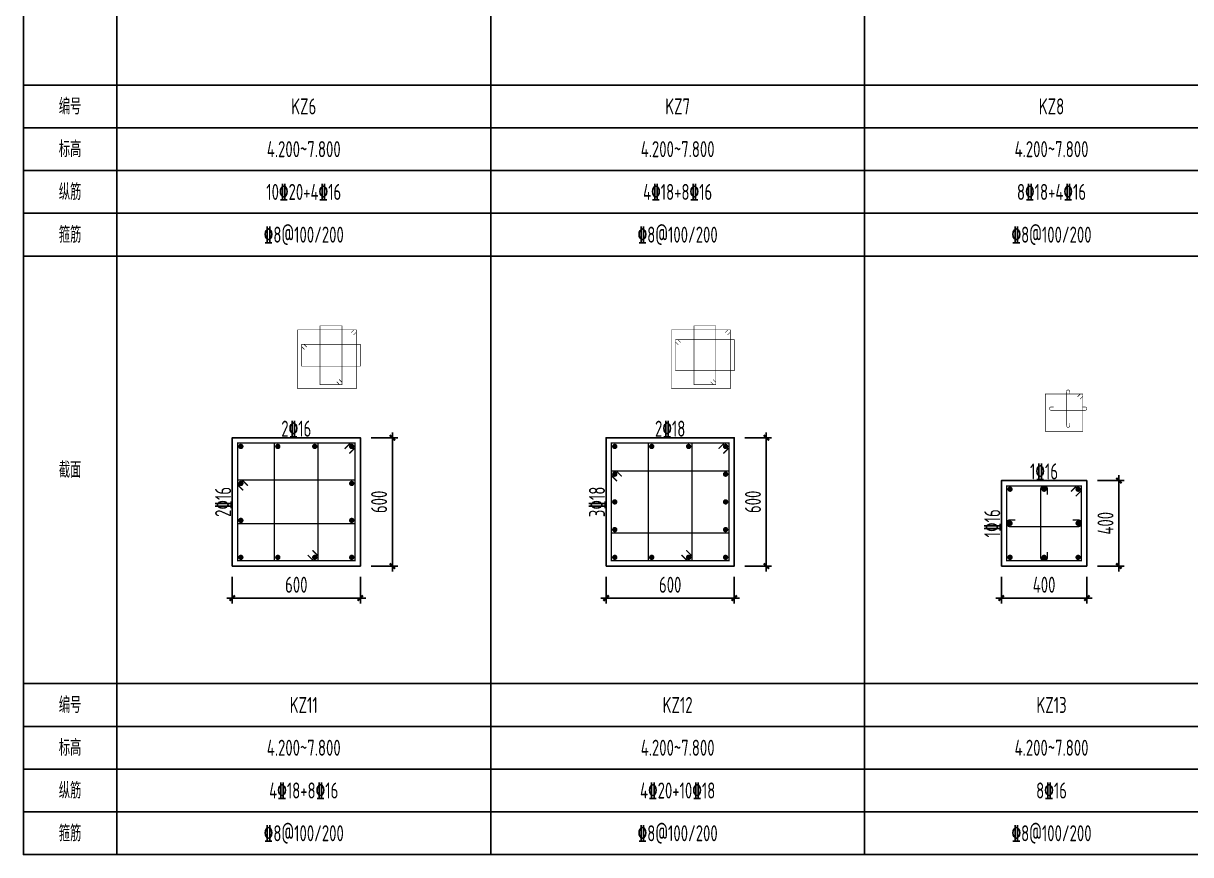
# Model space of a CAD drawing. Extents: x 3968514 to 5230306, y -516551 to -228246.
# Drawn here: x 4707471 to 4729325, y -334753 to -319199 of the extents above; entities that cross this region are included whole.
import ezdxf
from ezdxf.enums import TextEntityAlignment as Align

# ---------------------------------------------------------------- set-up
doc = ezdxf.new("R2010")
doc.units = 0
doc.header["$LTSCALE"] = 1000
doc.header["$MEASUREMENT"] = 0
for name, color, linetype, lineweight in [('COLU-DE', 7, 'Continuous', 25), ('COLU-DE-DIM', 3, 'Continuous', 25), ('COLU-YW', 7, 'Continuous', 25), ('REIN-D', 6, 'Continuous', 50), ('REIN-L', 1, 'Continuous', 50), ('TAB', 144, 'Continuous', 25), ('TAB-TEXT', 7, 'Continuous', 25)]:
    doc.layers.add(name, color=color, linetype=linetype, lineweight=lineweight)
doc.styles.add('FromPkpm', font='Tssdeng.shx', dxfattribs={"width": 0.7, "bigfont": 'hztxt.shx'})
doc.dimstyles.new('Pkpm_1', dxfattribs={"dimtxt": 250, "dimasz": 100, "dimexe": 100, "dimexo": 0.0625, "dimgap": 100, "dimtad": 1, "dimdec": 0, "dimrnd": 1, "dimzin": 0, "dimdsep": 46, "dimtxsty": 'FromPkpm', "dimblk1": 'ARCHTICK', "dimblk2": 'ARCHTICK', "dimsah": 1, "dimcen": 0.09, "dimdle": 100, "dimadec": 0, "dimazin": 0, "dimtfac": 1, "dimtdec": 0, "dimtix": 1, "dimtmove": 2, "dimatfit": 1, "dimfxl": 1, "dimtolj": 1, "dimtzin": 0, "dimarcsym": 0})

# ---------------------------------------------------------------- blocks, each defined once
blk = doc.blocks.new('_ArchTick')
at = {"color": 0, "linetype": 'ByBlock', "const_width": 0.4}
blk.add_lwpolyline([(-0.5, -0.5), (0.5, 0.5)], dxfattribs=at)
blk = doc.blocks.new('*D438')
at = {"layer": 'COLU-DE-DIM', "color": 0, "lineweight": -2, "transparency": 16777216}
for p, q in [((4718381, -329553), (4718381, -330053)), ((4720781, -329553), (4720781, -330053)), ((4718281, -329953), (4720881, -329953))]:
    blk.add_line(p, q, dxfattribs=at)
at = {"layer": 'Defpoints', "color": 0, "transparency": 16777216}
for p in [(4718381, -329353), (4720781, -329353), (4720781, -329953)]:
    blk.add_point(p, dxfattribs=at)
at = {"layer": 'COLU-DE-DIM', "color": 0, "lineweight": -2, "transparency": 16777216, "xscale": 100, "yscale": 100, "zscale": 100, "rotation": 180}
blk.add_blockref('_ArchTick', (4718381, -329953), dxfattribs=at)
at = {"layer": 'COLU-DE-DIM', "color": 0, "lineweight": -2, "transparency": 16777216, "xscale": 100, "yscale": 100, "zscale": 100}
blk.add_blockref('_ArchTick', (4720781, -329953), dxfattribs=at)
at = {"layer": 'COLU-DE-DIM', "color": 7, "transparency": 16777216, "insert": (4719581, -329703), "char_height": 300, "attachment_point": 5, "style": 'FromPkpm'}
blk.add_mtext('\\A1;600', dxfattribs=at)
blk = doc.blocks.new('*D437')
at = {"layer": 'COLU-DE-DIM', "color": 0, "lineweight": -2, "transparency": 16777216}
for p, q in [((4721381, -329453), (4721381, -326853)), ((4720981, -326953), (4721481, -326953)), ((4720981, -329353), (4721481, -329353))]:
    blk.add_line(p, q, dxfattribs=at)
at = {"layer": 'Defpoints', "color": 0, "transparency": 16777216}
for p in [(4720781, -326953), (4721381, -326953), (4720781, -329353)]:
    blk.add_point(p, dxfattribs=at)
at = {"layer": 'COLU-DE-DIM', "color": 0, "lineweight": -2, "transparency": 16777216, "xscale": 100, "yscale": 100, "zscale": 100}
for p, rotation in [((4721381, -326953), 90), ((4721381, -329353), 270)]:
    blk.add_blockref('_ArchTick', p, dxfattribs=dict(at, rotation=rotation))
at = {"layer": 'COLU-DE-DIM', "color": 7, "transparency": 16777216, "insert": (4721131, -328153), "char_height": 300, "attachment_point": 5, "rotation": 90, "style": 'FromPkpm'}
blk.add_mtext('\\A1;600', dxfattribs=at)
blk = doc.blocks.new('*D432')
at = {"layer": 'COLU-DE-DIM', "color": 0, "lineweight": -2, "transparency": 16777216}
for p, q in [((4711381, -329553), (4711381, -330053)), ((4713781, -329553), (4713781, -330053)), ((4711281, -329953), (4713881, -329953))]:
    blk.add_line(p, q, dxfattribs=at)
at = {"layer": 'Defpoints', "color": 0, "transparency": 16777216}
for p in [(4711381, -329353), (4713781, -329353), (4713781, -329953)]:
    blk.add_point(p, dxfattribs=at)
at = {"layer": 'COLU-DE-DIM', "color": 0, "lineweight": -2, "transparency": 16777216, "xscale": 100, "yscale": 100, "zscale": 100, "rotation": 180}
blk.add_blockref('_ArchTick', (4711381, -329953), dxfattribs=at)
at = {"layer": 'COLU-DE-DIM', "color": 0, "lineweight": -2, "transparency": 16777216, "xscale": 100, "yscale": 100, "zscale": 100}
blk.add_blockref('_ArchTick', (4713781, -329953), dxfattribs=at)
at = {"layer": 'COLU-DE-DIM', "color": 7, "transparency": 16777216, "insert": (4712581, -329703), "char_height": 300, "attachment_point": 5, "style": 'FromPkpm'}
blk.add_mtext('\\A1;600', dxfattribs=at)
blk = doc.blocks.new('*D431')
at = {"layer": 'COLU-DE-DIM', "color": 0, "lineweight": -2, "transparency": 16777216}
for p, q in [((4714381, -329453), (4714381, -326853)), ((4713981, -326953), (4714481, -326953)), ((4713981, -329353), (4714481, -329353))]:
    blk.add_line(p, q, dxfattribs=at)
at = {"layer": 'Defpoints', "color": 0, "transparency": 16777216}
for p in [(4713781, -326953), (4714381, -326953), (4713781, -329353)]:
    blk.add_point(p, dxfattribs=at)
at = {"layer": 'COLU-DE-DIM', "color": 0, "lineweight": -2, "transparency": 16777216, "xscale": 100, "yscale": 100, "zscale": 100}
for p, rotation in [((4714381, -326953), 90), ((4714381, -329353), 270)]:
    blk.add_blockref('_ArchTick', p, dxfattribs=dict(at, rotation=rotation))
at = {"layer": 'COLU-DE-DIM', "color": 7, "transparency": 16777216, "insert": (4714131, -328153), "char_height": 300, "attachment_point": 5, "rotation": 90, "style": 'FromPkpm'}
blk.add_mtext('\\A1;600', dxfattribs=at)
blk = doc.blocks.new('*D410')
at = {"layer": 'COLU-DE-DIM', "color": 0, "lineweight": -2, "transparency": 16777216}
for p, q in [((4725781, -329553), (4725781, -330053)), ((4727381, -329553), (4727381, -330053)), ((4725681, -329953), (4727481, -329953))]:
    blk.add_line(p, q, dxfattribs=at)
at = {"layer": 'Defpoints', "color": 0, "transparency": 16777216}
for p in [(4725781, -329353), (4727381, -329353), (4727381, -329953)]:
    blk.add_point(p, dxfattribs=at)
at = {"layer": 'COLU-DE-DIM', "color": 0, "lineweight": -2, "transparency": 16777216, "xscale": 100, "yscale": 100, "zscale": 100, "rotation": 180}
blk.add_blockref('_ArchTick', (4725781, -329953), dxfattribs=at)
at = {"layer": 'COLU-DE-DIM', "color": 0, "lineweight": -2, "transparency": 16777216, "xscale": 100, "yscale": 100, "zscale": 100}
blk.add_blockref('_ArchTick', (4727381, -329953), dxfattribs=at)
at = {"layer": 'COLU-DE-DIM', "color": 7, "transparency": 16777216, "insert": (4726581, -329703), "char_height": 300, "attachment_point": 5, "style": 'FromPkpm'}
blk.add_mtext('\\A1;400', dxfattribs=at)
blk = doc.blocks.new('*D409')
at = {"layer": 'COLU-DE-DIM', "color": 0, "lineweight": -2, "transparency": 16777216}
for p, q in [((4727581, -327753), (4728081, -327753)), ((4727981, -329453), (4727981, -327653)), ((4727581, -329353), (4728081, -329353))]:
    blk.add_line(p, q, dxfattribs=at)
at = {"layer": 'Defpoints', "color": 0, "transparency": 16777216}
for p in [(4727381, -327753), (4727981, -327753), (4727381, -329353)]:
    blk.add_point(p, dxfattribs=at)
at = {"layer": 'COLU-DE-DIM', "color": 0, "lineweight": -2, "transparency": 16777216, "xscale": 100, "yscale": 100, "zscale": 100}
for p, rotation in [((4727981, -327753), 90), ((4727981, -329353), 270)]:
    blk.add_blockref('_ArchTick', p, dxfattribs=dict(at, rotation=rotation))
at = {"layer": 'COLU-DE-DIM', "color": 7, "transparency": 16777216, "insert": (4727731, -328553), "char_height": 300, "attachment_point": 5, "rotation": 90, "style": 'FromPkpm'}
blk.add_mtext('\\A1;400', dxfattribs=at)

msp = doc.modelspace()

# ---------------------------------------------------------------- linework, layer by layer
at = {"layer": 'COLU-DE'}
for points in [[(4711380.86706, -329353.30351), (4713780.86706, -329353.30351), (4713780.86706, -326953.30351), (4711380.86706, -326953.30351)], [(4718380.86706, -329353.30253), (4720780.86706, -329353.30253), (4720780.86706, -326953.30253), (4718380.86706, -326953.30253)], [(4725780.86706, -329353.30253), (4727380.86706, -329353.30253), (4727380.86706, -327753.30253), (4725780.86706, -327753.30253)]]:
    msp.add_lwpolyline(points, close=True, dxfattribs=at)
at = {"layer": 'REIN-D', "const_width": 50}
for points in [[(4711568.36706, -327115.80351, 1), (4711518.36706, -327115.80351, 1)], [(4712260.03503, -327115.80351, 1), (4712210.03503, -327115.80351, 1)], [(4712951.69909, -327115.80351, 1), (4712901.69909, -327115.80351, 1)], [(4713643.36706, -327115.80351, 1), (4713593.36706, -327115.80351, 1)], [(4718568.36706, -327115.80253, 1), (4718518.36706, -327115.80253, 1)], [(4719260.03405, -327115.80253, 1), (4719210.03405, -327115.80253, 1)], [(4719951.70006, -327115.80253, 1), (4719901.70006, -327115.80253, 1)], [(4720643.36706, -327115.80253, 1), (4720593.36706, -327115.80253, 1)], [(4718568.36706, -327634.55253, 1), (4718518.36706, -327634.55253, 1)], [(4720643.36706, -327634.55253, 1), (4720593.36706, -327634.55253, 1)], [(4711568.36706, -327807.4705, 1), (4711518.36706, -327807.4705, 1)], [(4713643.36706, -327807.4705, 1), (4713593.36706, -327807.4705, 1)], [(4725968.36706, -327915.80253, 1), (4725918.36706, -327915.80253, 1)], [(4726605.86706, -327915.80253, 1), (4726555.86706, -327915.80253, 1)], [(4727243.36706, -327915.80253, 1), (4727193.36706, -327915.80253, 1)], [(4718568.36706, -328153.30253, 1), (4718518.36706, -328153.30253, 1)], [(4720643.36706, -328153.30253, 1), (4720593.36706, -328153.30253, 1)], [(4711568.36706, -328499.13652, 1), (4711518.36706, -328499.13652, 1)], [(4713643.36706, -328499.13652, 1), (4713593.36706, -328499.13652, 1)], [(4718568.36706, -328672.05253, 1), (4718518.36706, -328672.05253, 1)], [(4720643.36706, -328672.05253, 1), (4720593.36706, -328672.05253, 1)], [(4725968.36706, -328553.30253, 1), (4725918.36706, -328553.30253, 1)], [(4727243.36706, -328553.30253, 1), (4727193.36706, -328553.30253, 1)], [(4711568.36706, -329190.80351, 1), (4711518.36706, -329190.80351, 1)], [(4712260.03503, -329190.80351, 1), (4712210.03503, -329190.80351, 1)], [(4712951.69909, -329190.80351, 1), (4712901.69909, -329190.80351, 1)], [(4713643.36706, -329190.80351, 1), (4713593.36706, -329190.80351, 1)], [(4718568.36706, -329190.80253, 1), (4718518.36706, -329190.80253, 1)], [(4719260.03405, -329190.80253, 1), (4719210.03405, -329190.80253, 1)], [(4719951.70006, -329190.80253, 1), (4719901.70006, -329190.80253, 1)], [(4720643.36706, -329190.80253, 1), (4720593.36706, -329190.80253, 1)], [(4725968.36706, -329190.80253, 1), (4725918.36706, -329190.80253, 1)], [(4726605.86706, -329190.80253, 1), (4726555.86706, -329190.80253, 1)], [(4727243.36706, -329190.80253, 1), (4727193.36706, -329190.80253, 1)]]:
    msp.add_lwpolyline(points, format="xyb", close=True, dxfattribs=at)
at = {"layer": 'REIN-L'}
for points, const_width in [([(4713652.87487, -325030.48906), (4713705.86706, -324977.49784), (4713705.86706, -324933.30351), (4712605.86706, -324933.30351), (4712605.86706, -326033.30351), (4713705.86706, -326033.30351), (4713705.86706, -324933.30351), (4713661.67174, -324933.30351), (4713608.67956, -324986.29472)], 10), ([(4720652.87585, -325030.48808), (4720705.86706, -324977.49589), (4720705.86706, -324933.30253), (4719605.86706, -324933.30253), (4719605.86706, -326033.30253), (4720705.86706, -326033.30253), (4720705.86706, -324933.30253), (4720661.67272, -324933.30253), (4720608.68151, -324986.29472)], 10), ([(4727252.8756, -326230.48808), (4727305.86706, -326177.49589), (4727305.86706, -326133.30253), (4726605.86706, -326133.30253), (4726605.86706, -326833.30253), (4727305.86706, -326833.30253), (4727305.86706, -326133.30253), (4727261.67297, -326133.30253), (4727208.68151, -326186.29472)], 10), ([(4713574.88268, -327247.6746), (4713680.86706, -327141.69218), (4713680.86706, -327053.30351), (4711480.86706, -327053.30351), (4711480.86706, -329253.30351), (4713680.86706, -329253.30351), (4713680.86706, -327053.30351), (4713592.48034, -327053.30351), (4713486.49596, -327159.28593)], 25), ([(4720574.88463, -327247.67363), (4720680.86706, -327141.6912), (4720680.86706, -327053.30253), (4718480.86706, -327053.30253), (4718480.86706, -329253.30253), (4720680.86706, -329253.30253), (4720680.86706, -327053.30253), (4720592.47838, -327053.30253), (4720486.49596, -327159.28495)], 25), ([(4727174.88415, -328047.67363), (4727280.86706, -327941.6912), (4727280.86706, -327853.30253), (4725880.86706, -327853.30253), (4725880.86706, -329253.30253), (4727280.86706, -329253.30253), (4727280.86706, -327853.30253), (4727192.47887, -327853.30253), (4727086.49596, -327959.28495)], 25)]:
    msp.add_lwpolyline(points, dxfattribs=dict(at, const_width=const_width))
at = {"layer": 'REIN-L', "color": 6}
for points, const_width in [([(4713337.84753, -325905.3123), (4713390.83971, -325958.30351), (4713435.03503, -325958.30351), (4713435.03503, -324858.30351), (4713026.69909, -324858.30351), (4713026.69909, -325958.30351), (4713435.03503, -325958.30351), (4713435.03503, -325914.10917), (4713382.04284, -325861.11796)], 10), ([(4720337.8485, -325905.31034), (4720390.83971, -325958.30253), (4720435.03405, -325958.30253), (4720435.03405, -324858.30253), (4720026.70006, -324858.30253), (4720026.70006, -325958.30253), (4720435.03405, -325958.30253), (4720435.03405, -325914.10917), (4720382.04284, -325861.11699)], 10), ([(4719778.0526, -325170.66972), (4719725.06139, -325117.67753), (4719680.86706, -325117.67753), (4719680.86706, -325698.92753), (4720780.86706, -325698.92753), (4720780.86706, -325117.67753), (4719680.86706, -325117.67753), (4719680.86706, -325161.87089), (4719733.85827, -325214.86308)], 10), ([(4712778.05456, -325257.12822), (4712725.06237, -325204.13652), (4712680.86706, -325204.13652), (4712680.86706, -325612.4705), (4713780.86706, -325612.4705), (4713780.86706, -325204.13652), (4712680.86706, -325204.13652), (4712680.86706, -325248.33085), (4712733.85924, -325301.32206)], 10), ([(4712794.82799, -329147.32109), (4712900.81237, -329253.30351), (4712989.19909, -329253.30351), (4712989.19909, -327053.30351), (4712172.53503, -327053.30351), (4712172.53503, -329253.30351), (4712989.19909, -329253.30351), (4712989.19909, -329164.91484), (4712883.21862, -329058.93242)], 25), ([(4719794.82897, -329147.32011), (4719900.81237, -329253.30253), (4719989.20006, -329253.30253), (4719989.20006, -327053.30253), (4719172.53405, -327053.30253), (4719172.53405, -329253.30253), (4719989.20006, -329253.30253), (4719989.20006, -329164.91386), (4719883.21764, -329058.93144)], 25), ([(4718675.23815, -327678.03495), (4718569.25573, -327572.05253), (4718480.86706, -327572.05253), (4718480.86706, -328734.55253), (4720680.86706, -328734.55253), (4720680.86706, -327572.05253), (4718480.86706, -327572.05253), (4718480.86706, -327660.4412), (4718586.84948, -327766.42363)], 25), ([(4711675.23815, -327850.95292), (4711569.25378, -327744.9705), (4711480.86706, -327744.9705), (4711480.86706, -328561.63652), (4713680.86706, -328561.63652), (4713680.86706, -327744.9705), (4711480.86706, -327744.9705), (4711480.86706, -327833.3582), (4711586.85143, -327939.34159)], 25)]:
    msp.add_lwpolyline(points, dxfattribs=dict(at, const_width=const_width))
for points, const_width in [([(4727062.11706, -326139.55253), (4727062.11706, -326089.55253, 0.4142136058), (4727030.86706, -326058.30253, 0.4142136058), (4726999.61706, -326089.55253), (4726999.61706, -326727.05253, 0.4142136058), (4727030.86706, -326758.30253, 0.4142134332), (4727062.11706, -326727.05253), (4727062.11706, -326677.05253)], 10), ([(4726762.11706, -326377.05253), (4726712.11706, -326377.05253, 0.4142135195), (4726680.86706, -326408.30253, 0.4142136058), (4726712.11706, -326439.55253), (4727349.61706, -326439.55253, 0.4142136058), (4727380.86706, -326408.30253, 0.4142134332), (4727349.61706, -326377.05253), (4727299.61706, -326377.05253)], 10), ([(4726643.36706, -328015.80253), (4726643.36706, -327915.80253, 0.4142136058), (4726580.86706, -327853.30253, 0.4142136058), (4726518.36706, -327915.80253), (4726518.36706, -329190.80253, 0.4142136058), (4726580.86706, -329253.30253, 0.4142134332), (4726643.36706, -329190.80253), (4726643.36706, -329090.80253)], 25), ([(4726043.36706, -328490.80253), (4725943.36706, -328490.80253, 0.4142135195), (4725880.86706, -328553.30253, 0.4142136058), (4725943.36706, -328615.80253), (4727218.36706, -328615.80253, 0.4142136058), (4727280.86706, -328553.30253, 0.4142134332), (4727218.36706, -328490.80253), (4727118.36706, -328490.80253)], 25)]:
    msp.add_lwpolyline(points, format="xyb", dxfattribs=dict(at, const_width=const_width))
at = {"layer": 'TAB'}
for p, q in [((4707470.86706, -320353.30351), (4709220.86706, -320353.30351)), ((4709220.86706, -320353.30351), (4716220.86706, -320353.30351)), ((4716220.86706, -320353.30351), (4723220.86706, -320353.30351)), ((4723220.86706, -320353.30351), (4730220.86706, -320353.30351)), ((4707470.86706, -321153.30351), (4709220.86706, -321153.30351)), ((4709220.86706, -321153.30351), (4716220.86706, -321153.30351)), ((4716220.86706, -321153.30351), (4723220.86706, -321153.30351)), ((4723220.86706, -321153.30351), (4730220.86706, -321153.30351)), ((4707470.86706, -321953.30351), (4709220.86706, -321953.30351)), ((4709220.86706, -321953.30351), (4716220.86706, -321953.30351)), ((4716220.86706, -321953.30351), (4723220.86706, -321953.30351)), ((4723220.86706, -321953.30351), (4730220.86706, -321953.30351)), ((4707470.86706, -322753.30351), (4709220.86706, -322753.30351)), ((4709220.86706, -322753.30351), (4716220.86706, -322753.30351)), ((4716220.86706, -322753.30351), (4723220.86706, -322753.30351)), ((4723220.86706, -322753.30351), (4730220.86706, -322753.30351)), ((4707470.86706, -331553.30351), (4709220.86706, -331553.30351)), ((4709220.86706, -331553.30351), (4716220.86706, -331553.30351)), ((4716220.86706, -331553.30253), (4723220.86706, -331553.30253)), ((4723220.86706, -331553.30253), (4730220.86706, -331553.30253)), ((4707470.86706, -332353.30351), (4709220.86706, -332353.30351)), ((4709220.86706, -332353.30351), (4716220.86706, -332353.30351)), ((4716220.86706, -332353.30253), (4723220.86706, -332353.30253)), ((4723220.86706, -332353.30253), (4730220.86706, -332353.30253)), ((4707470.86706, -333153.30351), (4709220.86706, -333153.30351)), ((4709220.86706, -333153.30351), (4716220.86706, -333153.30351)), ((4716220.86706, -333153.30253), (4723220.86706, -333153.30253)), ((4723220.86706, -333153.30253), (4730220.86706, -333153.30253)), ((4707470.86706, -333953.30351), (4709220.86706, -333953.30351)), ((4709220.86706, -333953.30351), (4716220.86706, -333953.30351)), ((4716220.86706, -333953.30253), (4723220.86706, -333953.30253)), ((4723220.86706, -333953.30253), (4730220.86706, -333953.30253))]:
    msp.add_line(p, q, dxfattribs=at)
for points in [[(4707470.86706, -312353.30351), (4709220.86706, -312353.30351), (4709220.86706, -323553.30351), (4707470.86706, -323553.30351)], [(4716220.86706, -312353.30351), (4709220.86706, -312353.30351), (4709220.86706, -323553.30351), (4716220.86706, -323553.30351)], [(4723220.86706, -312353.30351), (4716220.86706, -312353.30351), (4716220.86706, -323553.30351), (4723220.86706, -323553.30351)], [(4730220.86706, -312353.30351), (4723220.86706, -312353.30351), (4723220.86706, -323553.30351), (4730220.86706, -323553.30351)], [(4707470.86706, -323553.30351), (4709220.86706, -323553.30351), (4709220.86706, -334753.30351), (4707470.86706, -334753.30351)], [(4716220.86706, -323553.30351), (4709220.86706, -323553.30351), (4709220.86706, -334753.30351), (4716220.86706, -334753.30351)], [(4723220.86706, -323553.30351), (4716220.86706, -323553.30351), (4716220.86706, -334753.30253), (4723220.86706, -334753.30253)], [(4730220.86706, -323553.30351), (4723220.86706, -323553.30351), (4723220.86706, -334753.30253), (4730220.86706, -334753.30253)]]:
    msp.add_lwpolyline(points, close=True, dxfattribs=at)

# ---------------------------------------------------------------- texts
at = {"layer": 'COLU-YW', "style": 'FromPkpm', "width": 0.7}
for s, p in [('2%%13216', (4712580.86706, -326933.30351)), ('2%%13218', (4719580.86706, -326933.30253)), ('1%%13216', (4726580.86706, -327733.30253))]:
    msp.add_text(s, height=300, dxfattribs=at).set_placement(p, align=Align.CENTER)
for s, p in [('2%%13216', (4711360.86706, -328153.30351)), ('3%%13218', (4718360.86706, -328153.30253)), ('1%%13216', (4725760.86706, -328553.30253))]:
    msp.add_text(s, height=300, rotation=90, dxfattribs=at).set_placement(p, align=Align.CENTER)
at = {"layer": 'TAB-TEXT', "style": 'FromPkpm', "width": 0.7}
for s, p in [('编号', (4708345.86706, -320753.30351)), ('KZ6', (4712720.86706, -320753.30351)), ('KZ7', (4719720.86706, -320753.30351)), ('KZ8', (4726720.86706, -320753.30351)), ('标高', (4708345.86706, -321553.30351)), ('4.200~7.800', (4712720.86706, -321553.30351)), ('4.200~7.800', (4719720.86706, -321553.30351)), ('4.200~7.800', (4726720.86706, -321553.30351)), ('纵筋', (4708345.86706, -322353.30351)), ('10%%13220+4%%13216', (4712720.86706, -322353.30351)), ('4%%13218+8%%13216', (4719720.86706, -322353.30351)), ('8%%13218+4%%13216', (4726720.86706, -322353.30351)), ('箍筋', (4708345.86706, -323153.30351)), ('%%1328@100/200', (4712720.86706, -323153.30351)), ('%%1328@100/200', (4719720.86706, -323153.30351)), ('%%1328@100/200', (4726720.86706, -323153.30351)), ('截面', (4708345.86706, -327553.30351)), ('编号', (4708345.86706, -331953.30351)), ('KZ11', (4712720.86706, -331953.30351)), ('KZ12', (4719720.86706, -331953.30253)), ('KZ13', (4726720.86706, -331953.30253)), ('标高', (4708345.86706, -332753.30351)), ('4.200~7.800', (4712720.86706, -332753.30351)), ('4.200~7.800', (4719720.86706, -332753.30253)), ('4.200~7.800', (4726720.86706, -332753.30253)), ('纵筋', (4708345.86706, -333553.30351)), ('4%%13218+8%%13216', (4712720.86706, -333553.30351)), ('4%%13220+10%%13218', (4719720.86706, -333553.30253)), ('8%%13216', (4726720.86706, -333553.30253)), ('箍筋', (4708345.86706, -334353.30351)), ('%%1328@100/200', (4712720.86706, -334353.30351)), ('%%1328@100/200', (4719720.86706, -334353.30253)), ('%%1328@100/200', (4726720.86706, -334353.30253))]:
    msp.add_text(s, height=300, dxfattribs=at).set_placement(p, align=Align.MIDDLE_CENTER)

# ---------------------------------------------------------------- dimensions: what is measured, and where the dimension line sits
at = {"layer": 'COLU-DE-DIM'}
for p1, p2, picture, middle in [((4713780.86706, -329353.30351), (4713780.86706, -326953.30351), '*D431', (4714130.86706, -328153.30351)), ((4720780.86706, -329353.30253), (4720780.86706, -326953.30253), '*D437', (4721130.86706, -328153.30253)), ((4727380.86706, -329353.30253), (4727380.86706, -327753.30253), '*D409', (4727730.86706, -328553.30253)), ((4711380.86706, -329353.30351), (4713780.86706, -329353.30351), '*D432', (4712580.86706, -329703.30351)), ((4718380.86706, -329353.30253), (4720780.86706, -329353.30253), '*D438', (4719580.86706, -329703.30253)), ((4725780.86706, -329353.30253), (4727380.86706, -329353.30253), '*D410', (4726580.86706, -329703.30253))]:
    dim = msp.add_aligned_dim(p1=p1, p2=p2, distance=-600, dimstyle='Pkpm_1', override={"dimscale": 1, "dimtxt": 300, "dimasz": 100, "dimexe": 100, "dimexo": 200, "dimtad": 1, "dimjust": 0, "dimtih": 0, "dimtoh": 0, "dimlfac": 0.25, "dimdle": 100, "dimclrt": 7, "dimtix": 1, "dimtmove": 2, "dimatfit": 3}, dxfattribs=at)
    dim.commit()
    dim.dimension.update_dxf_attribs({"geometry": picture, "text_midpoint": middle})

doc.saveas('drawing.dxf')
